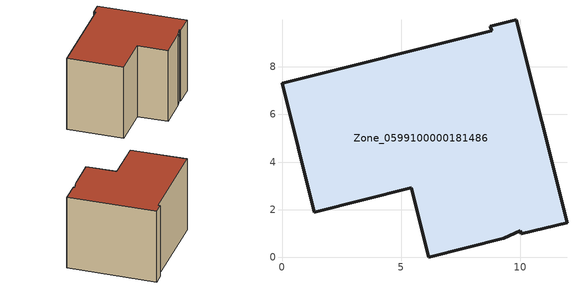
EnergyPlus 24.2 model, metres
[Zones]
Zone_0599100000181486
 floor ground (C_G): 6.16,0 5.43,2.91 1.36,1.89 0,7.31 8.8,9.51 8.75,9.71 9.84,9.98 11.97,1.46 10.06,0.98 10.02,1.12 9.32,0.79 z0
 wall outside (C_F): 5.43,2.91 6.16,0 9.32,0.79 10.02,1.12 10.06,0.98 11.97,1.46 9.84,9.98 8.75,9.71 8.8,9.51 0,7.31 1.36,1.89 5.43,2.91 z0:7.61
 roof outside (C_R): 10.02,1.12 10.06,0.98 11.97,1.46 9.84,9.98 8.75,9.71 8.8,9.51 0,7.31 1.36,1.89 5.43,2.91 6.16,0 9.32,0.79 z7.61
[BUILDING]
Pand.0599100000181486: North Axis=0; Terrain=City; Loads Convergence Tolerance Value=0.04; Temperature Convergence Tolerance Value=0.4; Solar Distribution=FullExterior; Maximum Number of Warmup Days=25; Minimum Number of Warmup Days=1
[Site:Location]
Rotterdam.The.Hague.AP_ZH_NLD Design_Conditions: Latitude=51.96; Longitude=4.45; Time Zone=1; Elevation=-4.5
[SITE:GROUNDTEMPERATURE:BUILDINGSURFACE]
18, 18, 18, 18, 18, 18, 18, 18, 18, 18, 18, 18
[MATERIAL] Thermal Absorptance=0.9; Solar Absorptance=0.7; Visible Absorptance=0.7
Name | Roughness | Thickness | Conductivity | Density | Specific Heat
G.TC.1975-1991 | MediumSmooth | 0.15 | 0.288461 | 540 | 1210
F.TC.1975-1991 | Rough | 0.3 | 0.230769 | 1920 | 840
R.TC.1975-1991 | MediumRough | 0.2 | 0.153846 | 1500 | 1000
[CONSTRUCTION]
C_G: G.TC.1975-1991
C_F: F.TC.1975-1991
C_R: R.TC.1975-1991
[ZONE]
Zone_0599100000181486: Type=1; Multiplier=1; Ceiling Height=Autocalculate; Volume=Autocalculate; Floor Area=autocalculate; Part of Total Floor Area=Yes
[ZONEINFILTRATION:DESIGNFLOWRATE]
Infil_Zone_0599100000181486: Zone or ZoneList or Space or SpaceList=Zone_0599100000181486; Schedule=AlwaysOn; Design Flow Rate Calculation Method=Flow/Area; Flow Rate per Floor Area=0.003; Constant Term Coefficient=1; Temperature Term Coefficient=0; Velocity Term Coefficient=0; Velocity Squared Term Coefficient=0
[HVACTEMPLATE:ZONE:IDEALLOADSAIRSYSTEM]
Zone_0599100000181486: Maximum Heating Supply Air Temperature=50; Minimum Cooling Supply Air Temperature=13; Maximum Heating Supply Air Humidity Ratio=0.0156; Minimum Cooling Supply Air Humidity Ratio=0.0077; Heating Limit=NoLimit; Cooling Limit=NoLimit; Dehumidification Control Type=ConstantSensibleHeatRatio; Cooling Sensible Heat Ratio=0.7; Dehumidification Setpoint=60; Humidification Control Type=None; Humidification Setpoint=30; Outdoor Air Method=None; Outdoor Air Flow Rate per Person=0.00944; Outdoor Air Flow Rate per Zone Floor Area=0; Outdoor Air Flow Rate per Zone=0; Demand Controlled Ventilation Type=None; Outdoor Air Economizer Type=NoEconomizer; Heat Recovery Type=None; Sensible Heat Recovery Effectiveness=0.7; Latent Heat Recovery Effectiveness=0.65
[ZONECONTROL:THERMOSTAT]
ThermostatControl_Zone_0599100000181486: Zone or ZoneList=Zone_0599100000181486; Control Type Schedule=DualSetpointControlType; Control 1=Thermostat_Zone_0599100000181486; Temperature Difference Between Cutout And Setpoint=0
[THERMOSTATSETPOINT:DUALSETPOINT]
Thermostat_Zone_0599100000181486: Heating Setpoint Temperature Schedule=HeatingSetpoint_Zone_0599100000181486; Cooling Setpoint Temperature Schedule=CoolingSetpoint_Zone_0599100000181486
[SCHEDULE:COMPACT]
HeatingSetpoint_Zone_0599100000181486: Through: 12/31, For: AllDays, Until: 24:00, 21
CoolingSetpoint_Zone_0599100000181486: Through: 12/31, For: AllDays, Until: 24:00, 24
DualSetpointControlType: Through: 12/31, For: AllDays, Until: 24:00, 4
AlwaysOn: Through: 12/31, For: AllDays, Until: 24:00, 1
